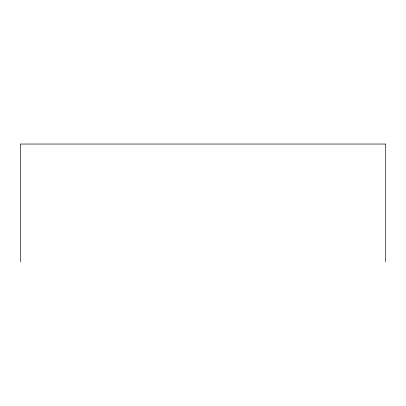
<?xml version="1.0" encoding="UTF-8"?>
<svg xmlns="http://www.w3.org/2000/svg" width="406" height="406" viewBox="0 0 406 406"><rect width="100%" height="100%" fill="white"/><g stroke="black" fill="none" stroke-linecap="round" stroke-linejoin="round"><path stroke-width="0.61" d="M385.7 261.961L385.7 144.039L20.3 144.039L20.3 261.961"/></g></svg>
